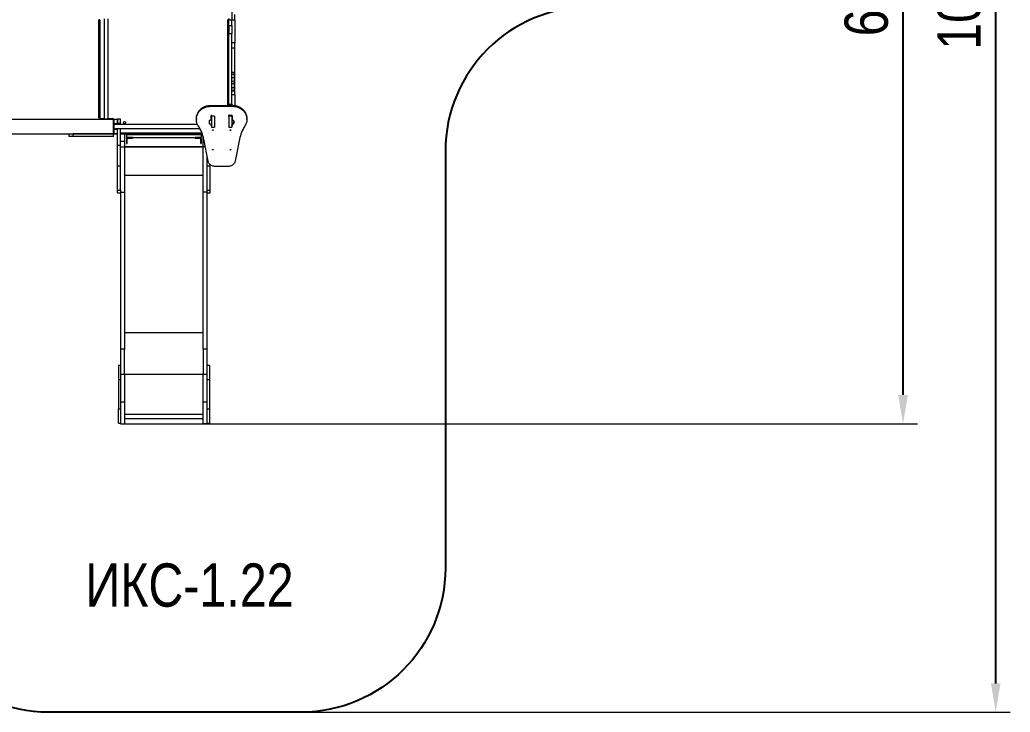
# Model space of a CAD drawing. Header units: millimetres. Extents: x -6562 to 7161, y -6069 to 5384.
# Drawn here: x 300 to 7161, y -6069 to -1269 of the extents above; entities that cross this region are included whole.
import ezdxf

# ---------------------------------------------------------------- set-up
doc = ezdxf.new("R2010")
doc.units = ezdxf.units.MM
for name, color, linetype in [('DiKom', 7, 'Continuous'), ('DIKOM_ОБЪЕКТ', 7, 'Continuous'), ('DIKOM_РАЗМЕР_ЗОНА', 7, 'Continuous'), ('DIKOM_РАЗМЕР_ОБЪЕКТА', 7, 'Continuous')]:
    doc.layers.add(name, color=color, linetype=linetype)
doc.styles.add('style1', font='arial.ttf', dxfattribs={"width": 0.8})
doc.dimstyles.new('1-50', dxfattribs={"dimtxt": 300, "dimasz": 200, "dimexe": 100, "dimexo": 0, "dimgap": 100, "dimtad": 1, "dimtxsty": 'style1', "dimcen": 200, "dimclrd": 7, "dimclre": 7, "dimclrt": 7, "dimadec": 1, "dimazin": 2, "dimtfac": 1, "dimtmove": 0, "dimatfit": 2, "dimfxl": 0, "dimlwd": 25, "dimlwe": 18, "dimarcsym": 0})

# ---------------------------------------------------------------- blocks, each defined once
blk = doc.blocks.new('*D9')
at = {"layer": 'Defpoints', "color": 0, "transparency": 16777216}
for p in [(-2276.8, 2530.5), (6418.8, 2530.5), (1009.4, -4069.5)]:
    blk.add_point(p, dxfattribs=at)
at = {"layer": 'DIKOM_РАЗМЕР_ОБЪЕКТА', "color": 7, "lineweight": 18, "transparency": 16777216}
for p, q in [((-2276.8, 2530.5), (6518.8, 2530.5)), ((1009.4, -4069.5), (6518.8, -4069.5))]:
    blk.add_line(p, q, dxfattribs=at)
at = {"layer": 'DIKOM_РАЗМЕР_ОБЪЕКТА', "color": 7, "lineweight": 25, "transparency": 16777216}
blk.add_line((6418.8, -3869.5), (6418.8, 2330.5), dxfattribs=at)
at = {"layer": 'DIKOM_РАЗМЕР_ОБЪЕКТА', "color": 7, "transparency": 16777216}
for points in [[(6385.4, 2330.5), (6452.1, 2330.5), (6418.8, 2530.5)], [(6385.4, -3869.5), (6452.1, -3869.5), (6418.8, -4069.5)]]:
    blk.add_solid(points, dxfattribs=at)
at = {"layer": 'DIKOM_РАЗМЕР_ОБЪЕКТА', "color": 7, "transparency": 16777216, "insert": (6165.6, -1011), "char_height": 300, "attachment_point": 5, "rotation": 90, "style": 'style1'}
blk.add_mtext('6600', dxfattribs=at)
blk = doc.blocks.new('*D12')
at = {"layer": 'Defpoints', "color": 0, "transparency": 16777216}
for p in [(-2088.2, 4030.5), (7061.3, 4030.5), (1371.9, -6069.5)]:
    blk.add_point(p, dxfattribs=at)
at = {"layer": 'DIKOM_РАЗМЕР_ЗОНА', "color": 7, "lineweight": 18, "transparency": 16777216}
for p, q in [((-2088.2, 4030.5), (7161.3, 4030.5)), ((1371.9, -6069.5), (7161.3, -6069.5))]:
    blk.add_line(p, q, dxfattribs=at)
at = {"layer": 'DIKOM_РАЗМЕР_ЗОНА', "color": 7, "lineweight": 25, "transparency": 16777216}
blk.add_line((7061.3, -5869.5), (7061.3, 3830.5), dxfattribs=at)
at = {"layer": 'DIKOM_РАЗМЕР_ЗОНА', "color": 7, "transparency": 16777216}
for points in [[(7027.9, 3830.5), (7094.6, 3830.5), (7061.3, 4030.5)], [(7027.9, -5869.5), (7094.6, -5869.5), (7061.3, -6069.5)]]:
    blk.add_solid(points, dxfattribs=at)
at = {"layer": 'DIKOM_РАЗМЕР_ЗОНА', "color": 7, "transparency": 16777216, "insert": (6808.1, -1011), "char_height": 300, "attachment_point": 5, "rotation": 90, "style": 'style1'}
blk.add_mtext('10100', dxfattribs=at)

msp = doc.modelspace()

# ---------------------------------------------------------------- linework, layer by layer
at = {"layer": 'DiKom', "color": 3}
msp.add_lwpolyline([(-5562.19, 4030.513), (419.542, 4030.513, -0.29412251), (783.697, 3796.015, 0.29412251), (1147.853, 3561.516), (5237.81, 3561.516, -0.41421356), (6237.81, 2561.516), (6237.81, 196.806, -0.32973725), (5884.019, -281.339, 0.30795621), (5531.79, -719.984, -0.39123604), (5033.353, -1180.484), (4247.853, -1180.484, 0.41421356), (3247.853, -2180.484), (3247.853, -5069.487, -0.41421356), (2247.853, -6069.487), (495.853, -6069.487, -0.41421356), (-504.147, -5069.487)], format="xyb", dxfattribs=at)
at = {"layer": 'DIKOM_ОБЪЕКТ', "color": 7, "linetype": 'Continuous', "lineweight": 15}
for p, q in [((1768.853, -1199.484), (1768.853, -1269.485)), ((1789.853, -1271.165), (1789.853, -1232.767)), ((847.853, -1949.484), (847.853, -1269.485)), ((853.853, -1269.485), (847.853, -1269.485)), ((853.853, -1269.485), (853.853, -1949.484)), ((884.353, -1263.484), (884.353, -1955.484)), ((911.353, -1955.484), (911.353, -1263.484)), ((1747.853, -1269.485), (1741.853, -1269.485)), ((1741.853, -1862.663), (1741.853, -1269.485)), ((1747.853, -1259.485), (1747.853, -1269.485)), ((1747.853, -1269.485), (1768.853, -1269.485)), ((1747.853, -1309.484), (1747.853, -1269.485)), ((1768.853, -1309.484), (1768.853, -1269.485)), ((1789.853, -1271.165), (1768.853, -1271.165)), ((1789.853, -1271.165), (1789.853, -1429.888)), ((1747.853, -1309.484), (1768.853, -1309.484)), ((1747.853, -1309.484), (1747.853, -1364.756)), ((1747.853, -1364.756), (1768.853, -1364.756)), ((1747.853, -1854.213), (1747.853, -1364.756)), ((1768.853, -1309.484), (1768.853, -1364.756)), ((1768.853, -1854.213), (1768.853, -1364.756)), ((1789.853, -1429.888), (1768.853, -1429.888)), ((1789.853, -1466.828), (1789.853, -1429.888)), ((1789.853, -1466.828), (1768.853, -1466.828)), ((1789.853, -1752.141), (1789.853, -1466.828)), ((1783.853, -1635.228), (1768.853, -1635.228)), ((1783.853, -1635.228), (1783.853, -1648.3)), ((1783.853, -1648.3), (1768.853, -1648.3)), ((1783.853, -1672.088), (1768.853, -1672.088)), ((1783.853, -1696.647), (1768.853, -1696.647)), ((1783.853, -1714.516), (1768.853, -1714.516)), ((1783.853, -1648.3), (1783.853, -1672.088)), ((1783.853, -1672.088), (1783.853, -1696.647)), ((1783.853, -1696.647), (1783.853, -1714.516)), ((1783.853, -1714.516), (1783.853, -1742.229)), ((1783.853, -1742.229), (1768.853, -1742.229)), ((1783.853, -1760.117), (1768.853, -1760.117)), ((1768.853, -1762.806), (1783.853, -1762.806)), ((1783.853, -1742.229), (1783.853, -1760.117)), ((1789.853, -1752.141), (1783.853, -1752.141)), ((1783.853, -1760.117), (1783.853, -1762.806)), ((1789.853, -1789.081), (1789.853, -1752.141)), ((1789.853, -1789.081), (1768.853, -1789.081)), ((1789.853, -1789.081), (1789.853, -1863.982)), ((1622.853, -1862.663), (1622.853, -1869.002)), ((1622.853, -1862.663), (1772.853, -1862.663)), ((1622.853, -1869.002), (1772.853, -1869.002)), ((1747.853, -1854.213), (1768.853, -1854.213)), ((1747.853, -1854.213), (1747.853, -1862.663)), ((1768.853, -1854.213), (1768.853, -1862.663)), ((1772.853, -1862.663), (1772.853, -1869.002)), ((-952.147, -1959.484), (947.853, -1959.484)), ((853.853, -1949.484), (847.853, -1949.484)), ((947.852, -1959.484), (847.853, -1959.484)), ((857.853, -1953.485), (857.853, -1959.484)), ((857.853, -1953.485), (884.353, -1953.485)), ((877.853, -1955.484), (877.853, -1959.484)), ((877.853, -1955.484), (917.853, -1955.484)), ((911.353, -1953.485), (939.853, -1953.485)), ((917.853, -1955.484), (917.853, -1959.484)), ((939.853, -1953.485), (939.853, -1959.484)), ((947.852, -2059.484), (947.852, -1959.484)), ((947.853, -2059.484), (947.853, -1959.484)), ((949.853, -1967.484), (947.853, -1967.484)), ((951.853, -1989.484), (947.853, -1989.484)), ((949.853, -1959.484), (976.853, -1959.484)), ((949.853, -1959.484), (949.853, -1989.484)), ((949.853, -1989.484), (976.853, -1989.484)), ((949.853, -1989.484), (949.853, -1989.484)), ((951.853, -1989.484), (951.853, -2029.485)), ((976.853, -1959.484), (976.853, -1989.484)), ((997.853, -1959.485), (976.853, -1959.485)), ((976.853, -1989.484), (976.853, -1959.485)), ((976.853, -1989.484), (976.853, -1995.984)), ((997.853, -1989.484), (976.853, -1989.484)), ((976.853, -1995.984), (976.853, -1989.484)), ((997.853, -1989.484), (997.853, -1959.485)), ((997.853, -1995.984), (997.853, -1989.484)), ((1522.853, -1953.294), (1522.853, -1959.633)), ((1614.753, -1968.399), (1614.517, -1968.361)), ((1614.766, -1968.41), (1614.753, -1968.399)), ((1614.753, -1990.098), (1614.753, -1979.249)), ((1615.088, -1968.454), (1614.766, -1968.41)), ((1614.766, -1990.087), (1614.766, -1968.41)), ((1625.853, -1964.255), (1625.853, -1936.071)), ((1626.853, -1952.228), (1625.853, -1952.228)), ((1626.853, -1936.658), (1626.853, -1929.464)), ((1647.853, -1936.658), (1626.853, -1936.658)), ((1626.853, -1936.658), (1626.853, -2012.906)), ((1647.853, -1936.658), (1647.853, -2012.906)), ((1747.853, -1936.658), (1747.853, -1929.464)), ((1768.853, -1936.658), (1747.853, -1936.658)), ((1747.853, -1936.658), (1747.853, -2012.906)), ((1753.853, -1930.633), (1763.853, -1930.633)), ((1768.853, -1936.658), (1768.853, -1929.464)), ((1768.853, -1936.658), (1768.853, -2012.906)), ((1769.853, -1947.804), (1768.853, -1947.804)), ((1769.853, -1952.228), (1768.853, -1952.228)), ((1769.853, -1936.071), (1769.853, -1964.255)), ((1780.94, -1968.41), (1780.618, -1968.454)), ((1780.953, -1968.399), (1780.94, -1968.41)), ((1780.94, -1979.61), (1780.94, -1990.087)), ((1781.188, -1968.361), (1780.953, -1968.399)), ((1780.953, -1968.399), (1780.953, -1978.888)), ((1781.188, -1990.136), (1781.188, -1979.249)), ((1872.853, -1959.633), (1872.853, -1953.294)), ((951.853, -2029.485), (947.853, -2029.485)), ((949.853, -2049.484), (947.853, -2049.484)), ((949.853, -2029.481), (949.853, -2059.481)), ((1531.249, -1995.984), (951.853, -1995.984)), ((951.853, -2022.985), (1547.139, -2022.985)), ((976.853, -2029.481), (951.853, -2029.481)), ((976.853, -2022.985), (976.853, -2029.481)), ((976.853, -2140.635), (976.853, -2022.985)), ((997.853, -2140.635), (997.853, -2022.985)), ((997.853, -2053.484), (1561.457, -2053.484)), ((1614.517, -1990.136), (1614.753, -1990.098)), ((1614.753, -1990.098), (1614.766, -1990.087)), ((1614.766, -1990.087), (1615.088, -1990.043)), ((1625.853, -2001.325), (1625.853, -1994.241)), ((1626.853, -2012.906), (1647.853, -2012.906)), ((1747.853, -2012.906), (1768.853, -2012.906)), ((1769.853, -1994.241), (1769.853, -2001.325)), ((1780.618, -1990.043), (1780.94, -1990.087)), ((1780.94, -1990.087), (1780.953, -1990.098)), ((1780.953, -1990.098), (1781.188, -1990.136)), ((-952.147, -2059.484), (947.853, -2059.484)), ((640.279, -2059.484), (640.279, -2077.484)), ((670.279, -2077.484), (640.279, -2077.484)), ((670.279, -2077.484), (670.279, -2059.484)), ((947.853, -2059.484), (670.279, -2059.484)), ((947.853, -2077.484), (670.279, -2077.484)), ((847.853, -2059.484), (947.852, -2059.484)), ((947.853, -2059.484), (949.853, -2059.484)), ((947.853, -2077.484), (947.853, -2059.484)), ((976.853, -2059.481), (949.853, -2059.481)), ((949.853, -2059.481), (949.853, -2059.491)), ((949.853, -2059.491), (976.853, -2059.491)), ((1563.721, -2059.484), (997.853, -2059.484)), ((997.853, -2059.803), (1024.853, -2059.803)), ((997.853, -2109.838), (1024.853, -2109.838)), ((1024.853, -2059.803), (1024.853, -2109.838)), ((1563.838, -2059.806), (1024.853, -2059.806)), ((1564.901, -2062.806), (1024.853, -2062.806)), ((1024.853, -2109.838), (1024.853, -2149.658)), ((1039.853, -2063.519), (1555.853, -2063.519)), ((1039.853, -2063.519), (1039.853, -2084.519)), ((1039.853, -2084.519), (1555.853, -2084.519)), ((1039.853, -2091.519), (1039.853, -2127.519)), ((1042.853, -2127.519), (1042.853, -2091.519)), ((1080.853, -2086.519), (1044.853, -2086.519)), ((1044.853, -2089.519), (1080.853, -2089.519)), ((1080.853, -2089.519), (1080.853, -2086.519)), ((1514.853, -2086.519), (1514.853, -2089.519)), ((1550.853, -2086.519), (1514.853, -2086.519)), ((1514.853, -2089.519), (1550.853, -2089.519)), ((1552.853, -2127.519), (1552.853, -2091.519)), ((1555.853, -2063.519), (1555.853, -2084.519)), ((1555.853, -2091.519), (1555.853, -2127.519)), ((1570.853, -2109.838), (1570.853, -2082.483)), ((1570.853, -2149.658), (1570.853, -2109.838)), ((1576.644, -2109.838), (1570.853, -2109.838)), ((1603.613, -2248.457), (1574.198, -2097.264)), ((1821.508, -2097.264), (1792.093, -2248.457)), ((997.853, -2140.635), (976.853, -2140.635)), ((976.853, -2283.386), (976.853, -2140.635)), ((997.853, -2283.386), (997.853, -2140.635)), ((997.853, -2149.658), (1024.853, -2149.658)), ((1570.853, -2149.517), (1024.853, -2149.517)), ((1024.853, -2149.519), (1570.853, -2149.519)), ((1024.853, -2149.658), (1024.853, -2464.731)), ((1039.853, -2127.519), (1042.853, -2127.519)), ((1552.853, -2127.519), (1555.853, -2127.519)), ((1570.853, -2464.731), (1570.853, -2149.658)), ((1584.391, -2149.658), (1570.853, -2149.658)), ((1597.853, -2283.386), (1597.853, -2218.85)), ((997.853, -2283.386), (976.853, -2283.386)), ((976.853, -2449.529), (976.853, -2283.386)), ((997.853, -2449.529), (997.853, -2283.386)), ((1618.853, -2283.386), (1597.853, -2283.386)), ((1597.853, -2449.529), (1597.853, -2283.386)), ((1618.853, -2283.386), (1618.853, -2273.813)), ((1618.853, -2449.529), (1618.853, -2283.386)), ((1742.852, -2285.904), (1652.854, -2285.904)), ((1570.853, -2350.019), (1024.853, -2350.019)), ((976.853, -2449.529), (997.853, -2449.529)), ((976.853, -2468.391), (976.853, -2449.529)), ((976.853, -2468.391), (997.853, -2468.391)), ((997.853, -2449.033), (997.853, -2464.731)), ((997.853, -2464.731), (1024.853, -2464.731)), ((997.853, -2468.391), (997.853, -3553.514)), ((1024.853, -2464.731), (1024.853, -3553.514)), ((1597.853, -2464.731), (1570.853, -2464.731)), ((1570.853, -3553.514), (1570.853, -2464.731)), ((1597.853, -2464.731), (1597.853, -2449.033)), ((1597.853, -2449.529), (1618.853, -2449.529)), ((1597.853, -2468.391), (1618.853, -2468.391)), ((1597.853, -3553.514), (1597.853, -2468.391)), ((1618.853, -2468.391), (1618.853, -2449.529)), ((1570.853, -3438.803), (1024.853, -3438.803)), ((1024.853, -3553.514), (997.853, -3553.514)), ((997.853, -3553.514), (997.853, -3725.588)), ((1024.853, -3725.588), (1024.853, -3553.514)), ((1597.853, -3553.514), (1570.853, -3553.514)), ((1570.853, -3553.514), (1570.853, -3725.588)), ((1597.853, -3725.588), (1597.853, -3553.514)), ((997.853, -3665.593), (982.853, -3665.593)), ((982.853, -3665.593), (982.853, -3765.591)), ((1612.853, -3665.593), (1597.853, -3665.593)), ((1612.853, -3665.593), (1612.853, -3765.591)), ((997.853, -3765.591), (982.853, -3765.591)), ((982.853, -3765.591), (982.853, -3965.591)), ((997.853, -3725.588), (1024.853, -3725.588)), ((997.853, -3725.588), (997.853, -3920.588)), ((1024.853, -3725.588), (1024.853, -3920.588)), ((1024.853, -3725.592), (1570.853, -3725.592)), ((1570.853, -3725.588), (1597.853, -3725.588)), ((1570.853, -3920.588), (1570.853, -3725.588)), ((1597.853, -3920.588), (1597.853, -3725.588)), ((1612.853, -3765.591), (1597.853, -3765.591)), ((1612.853, -3765.591), (1612.853, -3965.591)), ((982.853, -3965.591), (997.853, -3965.591)), ((982.853, -4065.593), (982.853, -3965.591)), ((1024.853, -3920.588), (997.853, -3920.588)), ((997.853, -3920.588), (997.853, -4070.591)), ((1024.853, -3920.588), (1024.853, -4070.591)), ((1597.853, -3920.588), (1570.853, -3920.588)), ((1570.853, -4070.591), (1570.853, -3920.588)), ((1597.853, -4070.591), (1597.853, -3920.588)), ((1597.853, -3965.591), (1612.853, -3965.591)), ((1612.853, -3965.591), (1612.853, -4065.593)), ((1570.853, -4005.593), (1024.853, -4005.593)), ((1024.853, -4032.593), (1570.853, -4032.593)), ((982.853, -4065.593), (997.853, -4065.593)), ((997.853, -4070.591), (1024.853, -4070.591)), ((997.853, -4070.591), (997.853, -4070.593)), ((997.853, -4070.593), (1024.853, -4070.593)), ((1024.853, -4070.591), (1024.853, -4070.593)), ((1570.853, -4070.591), (1597.853, -4070.591)), ((1570.853, -4070.593), (1570.853, -4070.591)), ((1597.853, -4070.593), (1570.853, -4070.593)), ((1597.853, -4065.593), (1612.853, -4065.593)), ((1597.853, -4070.593), (1597.853, -4070.591))]:
    msp.add_line(p, q, dxfattribs=at)
at = {"layer": 'DIKOM_ОБЪЕКТ', "color": 7, "linetype": 'Continuous', "lineweight": 15, "flags": 128}
for points in [[(1522.853, -1953.294), (1522.855, -1952.709), (1523.075, -1947.26), (1523.656, -1941.833), (1524.595, -1936.448), (1525.891, -1931.124), (1527.537, -1925.88), (1529.528, -1920.735), (1531.858, -1915.708), (1534.516, -1910.817), (1537.494, -1906.08), (1540.781, -1901.514), (1544.365, -1897.135), (1548.233, -1892.959), (1552.371, -1889.002), (1556.764, -1885.277), (1561.396, -1881.798), (1566.251, -1878.578), (1571.31, -1875.629), (1576.557, -1872.961), (1581.97, -1870.583), (1587.532, -1868.505), (1593.221, -1866.733), (1599.018, -1865.275), (1604.901, -1864.135), (1610.849, -1863.318), (1616.84, -1862.827), (1622.853, -1862.663)], [(1536.829, -2005.844), (1533.918, -2001.072), (1531.33, -1996.151), (1529.073, -1991.097), (1527.155, -1985.929), (1525.583, -1980.666), (1524.364, -1975.327), (1523.501, -1969.932), (1522.997, -1964.499), (1522.855, -1959.048), (1523.075, -1953.599), (1523.656, -1948.173), (1524.595, -1942.788), (1525.891, -1937.463), (1527.537, -1932.219), (1529.528, -1927.075), (1531.858, -1922.048), (1534.516, -1917.157), (1537.494, -1912.419), (1540.781, -1907.853), (1544.365, -1903.474), (1548.233, -1899.298), (1552.371, -1895.341), (1556.764, -1891.616), (1561.396, -1888.138), (1566.251, -1884.918), (1571.31, -1881.968), (1576.557, -1879.3), (1581.97, -1876.922), (1587.532, -1874.844), (1593.221, -1873.073), (1599.018, -1871.614), (1604.901, -1870.475), (1610.849, -1869.658), (1616.84, -1869.166), (1622.853, -1869.002)], [(1772.853, -1862.663), (1778.866, -1862.827), (1784.857, -1863.318), (1790.805, -1864.135), (1796.688, -1865.275), (1802.485, -1866.733), (1808.174, -1868.505), (1813.736, -1870.583), (1819.149, -1872.961), (1824.395, -1875.629), (1829.455, -1878.578), (1834.31, -1881.798), (1838.942, -1885.277), (1843.335, -1889.002), (1847.473, -1892.959), (1851.341, -1897.135), (1854.925, -1901.514), (1858.212, -1906.08), (1861.19, -1910.817), (1863.848, -1915.708), (1866.177, -1920.735), (1868.169, -1925.88), (1869.815, -1931.124), (1871.11, -1936.448), (1872.05, -1941.833), (1872.631, -1947.26), (1872.851, -1952.709), (1872.853, -1953.294)], [(1772.853, -1869.002), (1778.866, -1869.166), (1784.857, -1869.658), (1790.805, -1870.475), (1796.688, -1871.614), (1802.485, -1873.073), (1808.174, -1874.844), (1813.736, -1876.922), (1819.149, -1879.3), (1824.395, -1881.968), (1829.455, -1884.918), (1834.31, -1888.138), (1838.942, -1891.616), (1843.335, -1895.341), (1847.473, -1899.298), (1851.341, -1903.474), (1854.925, -1907.853), (1858.212, -1912.419), (1861.19, -1917.157), (1863.848, -1922.048), (1866.177, -1927.075), (1868.169, -1932.219), (1869.815, -1937.463), (1871.11, -1942.788), (1872.05, -1948.173), (1872.631, -1953.599), (1872.851, -1959.048), (1872.709, -1964.499), (1872.205, -1969.932), (1871.342, -1975.327), (1870.123, -1980.666), (1868.551, -1985.929), (1866.633, -1991.097), (1864.376, -1996.151), (1861.788, -2001.072), (1858.877, -2005.844)], [(1636.853, -2031.686), (1637.81, -2031.859), (1638.621, -2032.35), (1639.163, -2033.085), (1639.353, -2033.952), (1639.163, -2034.819), (1638.621, -2035.554), (1637.81, -2036.046), (1636.853, -2036.218), (1635.896, -2036.046), (1635.085, -2035.554), (1634.543, -2034.819), (1634.353, -2033.952), (1634.543, -2033.085), (1635.085, -2032.35), (1635.896, -2031.859), (1636.853, -2031.686)], [(1758.853, -2031.686), (1759.81, -2031.859), (1760.621, -2032.35), (1761.163, -2033.085), (1761.353, -2033.952), (1761.163, -2034.819), (1760.621, -2035.554), (1759.81, -2036.046), (1758.853, -2036.218), (1757.896, -2036.046), (1757.085, -2035.554), (1756.543, -2034.819), (1756.353, -2033.952), (1756.543, -2033.085), (1757.085, -2032.35), (1757.896, -2031.859), (1758.853, -2031.686)], [(1636.853, -2167.632), (1637.81, -2167.805), (1638.621, -2168.296), (1639.163, -2169.031), (1639.353, -2169.898), (1639.163, -2170.766), (1638.621, -2171.5), (1637.81, -2171.992), (1636.853, -2172.164), (1635.896, -2171.992), (1635.085, -2171.5), (1634.543, -2170.766), (1634.353, -2169.898), (1634.543, -2169.031), (1635.085, -2168.296), (1635.896, -2167.805), (1636.853, -2167.632)], [(1758.853, -2167.632), (1759.81, -2167.805), (1760.621, -2168.296), (1761.163, -2169.031), (1761.353, -2169.898), (1761.163, -2170.766), (1760.621, -2171.5), (1759.81, -2171.992), (1758.853, -2172.164), (1757.896, -2171.992), (1757.085, -2171.5), (1756.543, -2170.766), (1756.353, -2169.898), (1756.543, -2169.031), (1757.085, -2168.296), (1757.896, -2167.805), (1758.853, -2167.632)], [(1652.854, -2285.904), (1648.496, -2285.732), (1644.171, -2285.215), (1639.913, -2284.36), (1635.753, -2283.171), (1631.723, -2281.658), (1627.853, -2279.833), (1624.175, -2277.709), (1620.714, -2275.302), (1617.498, -2272.631), (1614.551, -2269.717), (1611.896, -2266.58), (1609.552, -2263.246), (1607.538, -2259.74), (1605.869, -2256.087), (1604.557, -2252.317), (1603.613, -2248.457)], [(1792.093, -2248.457), (1791.149, -2252.317), (1789.837, -2256.087), (1788.168, -2259.74), (1786.153, -2263.246), (1783.81, -2266.58), (1781.154, -2269.717), (1778.207, -2272.631), (1774.992, -2275.302), (1771.531, -2277.709), (1767.852, -2279.833), (1763.983, -2281.658), (1759.953, -2283.171), (1755.793, -2284.36), (1751.535, -2285.215), (1747.21, -2285.732), (1742.852, -2285.904)]]:
    msp.add_lwpolyline(points, dxfattribs=at)
at = {"layer": 'DIKOM_ОБЪЕКТ', "color": 7, "linetype": 'Continuous', "lineweight": 15}
msp.add_circle((1024.853, -1982.484), 7.5, dxfattribs=at)
for centre, radius, start, end in [((857.853, -1949.484), 10, 180, 270), ((857.853, -1949.484), 4, 180, 270), ((939.853, -1967.484), 14, 34.8500414, 90), ((1626.667, -1979.248), 16.315, 138.1369916, 221.8630084), ((1626.473, -1981.744), 17.5, 88.7556103, 130.5857908), ((1630.935, -1936.092), 5.082, 143.4414022, 179.7596074), ((1753.585, -1936.367), 5.74, 87.3244355, 177.0477324), ((1764.121, -1936.367), 5.74, 2.9532521, 92.67458), ((1769.233, -1981.744), 17.5, 49.4142092, 91.2443897), ((1769.038, -1979.248), 16.315, 318.1369916, 41.8630084), ((957.853, -2049.484), 10, 180, 216.8698976), ((1322.457, -2146.819), 256.571, 11.1363011, 33.3296835), ((1626.473, -1976.753), 17.5, 229.4142092, 271.2443897), ((1630.935, -1994.964), 5.082, 180.2403926, 216.5585978), ((1630.934, -2001.304), 5.081, 180.239176, 216.5625367), ((1769.233, -1976.753), 17.5, 268.7556103, 310.5857908), ((1764.768, -1994.963), 5.085, 323.4467691, 359.7460574), ((1764.769, -2001.303), 5.084, 323.4428327, 359.747271), ((2073.247, -2146.819), 256.57, 146.6701324, 168.8636269), ((1044.853, -2091.519), 5, 90, 180), ((1044.853, -2091.519), 2, 90, 180), ((1550.853, -2091.519), 5, 0, 90), ((1550.853, -2091.519), 2, 0, 90)]:
    msp.add_arc(centre, radius, start, end, dxfattribs=at)

# ---------------------------------------------------------------- texts
at = {"layer": 'DIKOM_РАЗМЕР_ОБЪЕКТА', "insert": (754.147, -5038.023), "char_height": 300, "width": 1252.54025, "attachment_point": 1, "style": 'style1'}
msp.add_mtext('ИКС-1.22', dxfattribs=at)

# ---------------------------------------------------------------- dimensions: what is measured, and where the dimension line sits
at = {"layer": 'DIKOM_РАЗМЕР_ЗОНА'}
dim = msp.add_linear_dim(base=(7061.257, 4030.513), p1=(1371.853, -6069.487), p2=(-2088.229, 4030.513), angle=270, dimstyle='1-50', dxfattribs=at)
dim.commit()
dim.dimension.update_dxf_attribs({"geometry": '*D12', "text_midpoint": (7061.257, -1010.997), "dimtype": 160})
at = {"layer": 'DIKOM_РАЗМЕР_ОБЪЕКТА'}
dim = msp.add_linear_dim(base=(6418.775, 2530.513), p1=(1009.353, -4069.487), p2=(-2276.848, 2530.513), angle=270, dimstyle='1-50', dxfattribs=at)
dim.commit()
dim.dimension.update_dxf_attribs({"geometry": '*D9', "text_midpoint": (6418.775, -1010.997), "dimtype": 160})

doc.saveas('drawing.dxf')
